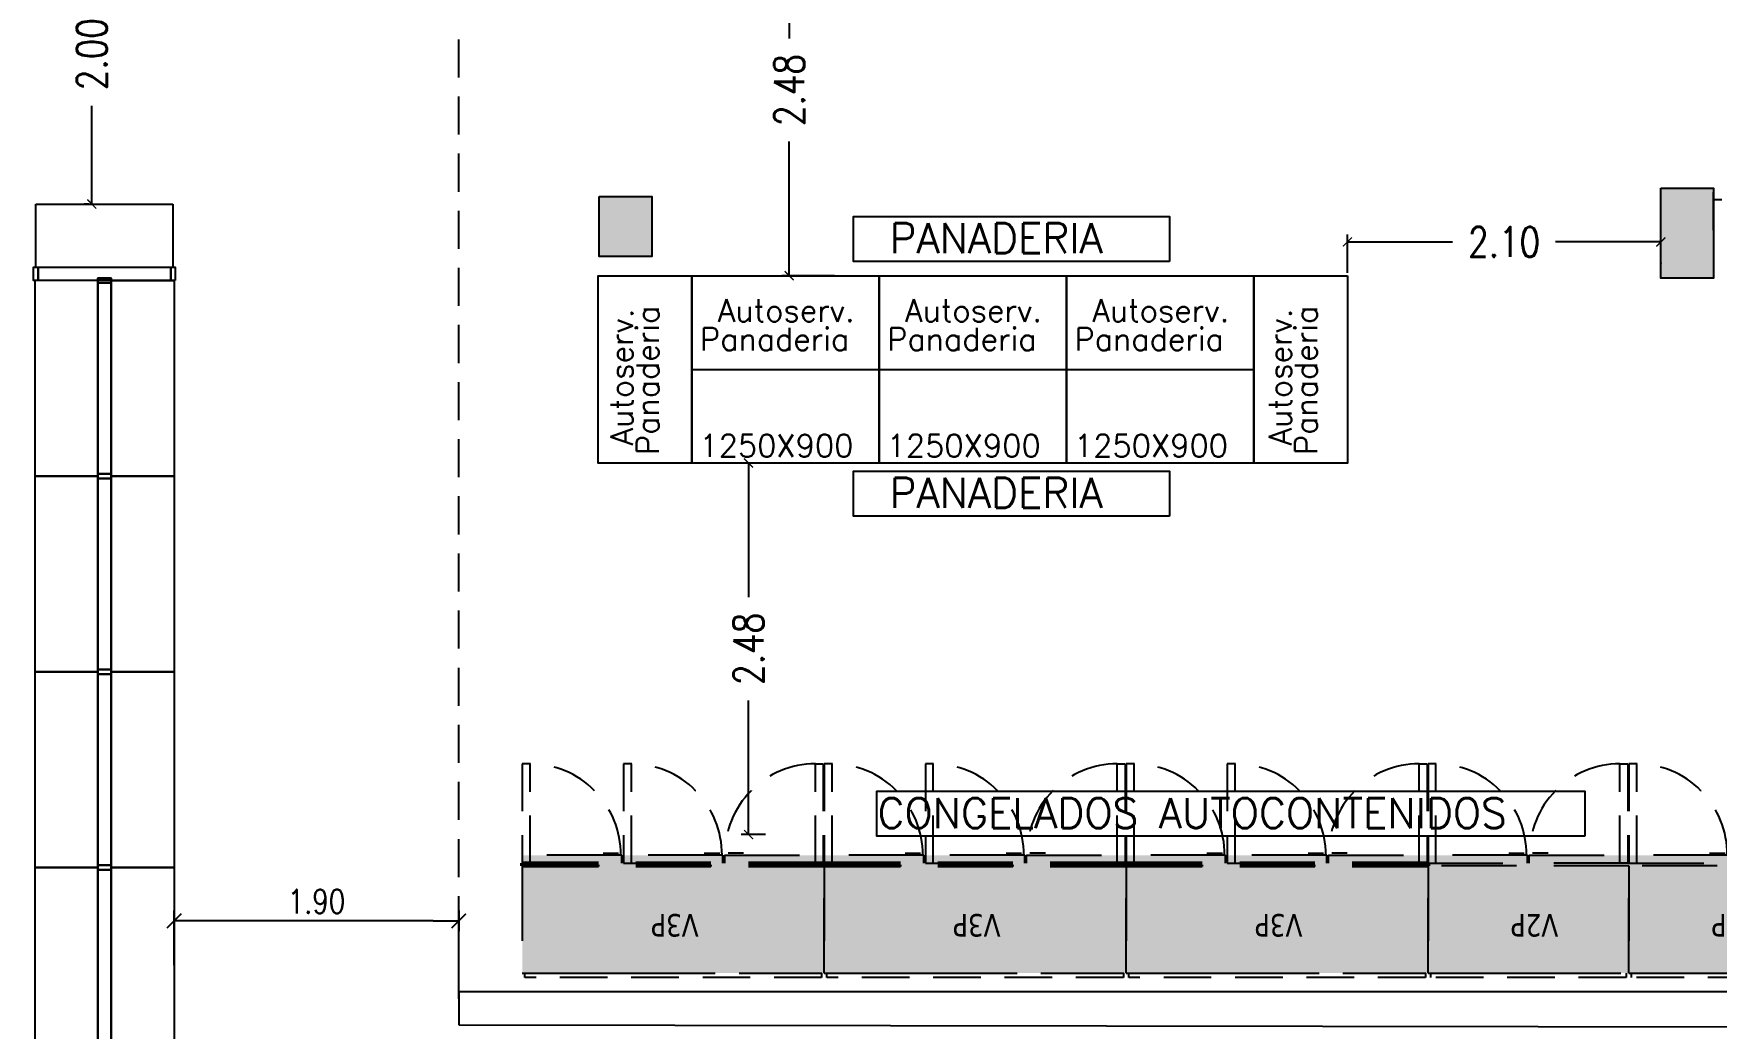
# Model space of a CAD drawing. Header units: millimetres. Extents: x -434 to 213, y 66 to 172.
# Drawn here: x 153.99 to 165.23, y 99.67 to 106.31 of the extents above; entities that cross this region are included whole.
import ezdxf

# ---------------------------------------------------------------- set-up
doc = ezdxf.new("R2010")
doc.units = ezdxf.units.MM
doc.linetypes.add('DASHED', pattern=[0.75, 0.5, -0.25])
doc.linetypes.add('HIDDEN', pattern=[9.524999999999995, 6.349999999999998, -3.174999999999998])
for name, color, linetype in [('0_CAMARAS', 4, 'Continuous'), ('0_MUROS', 7, 'Continuous'), ('E_EQUIPAMIENTO', 1, 'Continuous'), ('E_EXHIBIDORAS', 1, 'Continuous'), ('E_GONDOLAS', 1, 'Continuous'), ('T_TEXTOS', 3, 'Continuous'), ('T_TEXTOS-EQUIPAMIENTO', 5, 'Continuous')]:
    doc.layers.add(name, color=color, linetype=linetype)
doc.styles.add('COTAS', font='ROMANS.shx', dxfattribs={"width": 0.8})
doc.styles.add('ROMANS', font='ROMANS.SHX', dxfattribs={"width": 0.8, "height": 0.2})
doc.styles.get("Standard").update_dxf_attribs({"font": 'technic_.ttf', "width": 0.8, "height": 0.12})
doc.dimstyles.new('COTA100', dxfattribs={"dimtxt": 0.16, "dimasz": 0.17, "dimexe": 0, "dimexo": 0, "dimgap": 0.05, "dimtad": 1, "dimzin": 4, "dimdsep": 46, "dimtxsty": 'COTAS', "dimblk1": 'COTA', "dimblk2": 'COTA', "dimsah": 1, "dimcen": 0.3, "dimse1": 1, "dimse2": 1, "dimclrd": 1, "dimclre": 9, "dimclrt": 3, "dimadec": 0, "dimazin": 0, "dimtfac": 1.11111111111111, "dimtix": 1, "dimtmove": 2, "dimatfit": 3, "dimldrblk": 'COTA', "dimfxl": 1, "dimtolj": 1, "dimtzin": 4, "dimarcsym": 0})
doc.dimstyles.new('MIG-LATERAL-CHICO', dxfattribs={"dimtxt": 0.2, "dimasz": 0.06, "dimexe": 0.05, "dimexo": 0.02, "dimgap": 0.1, "dimtad": 0, "dimrnd": 0.005, "dimzin": 0, "dimdsep": 46, "dimtxsty": 'ROMANS', "dimblk1": 'ARCHTICK', "dimblk2": 'ARCHTICK', "dimsah": 1, "dimcen": 2.5, "dimclrd": 1, "dimclre": 8, "dimclrt": 3, "dimadec": 0, "dimazin": 0, "dimtfac": 1, "dimtix": 1, "dimtmove": 0, "dimatfit": 0, "dimldrblk": 'ARCHTICK', "dimfxl": 1, "dimtolj": 1, "dimtzin": 0, "dimarcsym": 0})

# ---------------------------------------------------------------- blocks, each defined once
blk = doc.blocks.new('COTA')
for p, q in [((-1, 0), (0, 0)), ((0, 0.4000000000000005), (0, -0.3999999999999999))]:
    blk.add_line(p, q)
at = {"const_width": 0.065}
blk.add_lwpolyline([(0.1414213562373163, 0.1414213562373021), (0.2828427124746326, 0.2828427124746184), (0, 0), (-0.1414213562373021, -0.1414213562373021), (-0.2828427124746184, -0.2828427124746184)], dxfattribs=at)
blk = doc.blocks.new('*D128')
at = {"layer": '0_CAMARAS', "color": 9, "lineweight": -2, "transparency": 16777216}
for p, q in [((154.9329901223673, 100.091663028446), (154.9329901223673, 100.3883051794086)), ((156.8317711907158, 99.86907130606087), (156.8317711907158, 100.3883051794086))]:
    blk.add_line(p, q, dxfattribs=at)
at = {"layer": '0_CAMARAS', "color": 1, "lineweight": -2, "transparency": 16777216}
blk.add_line((156.6617711907158, 100.3883051794086), (155.1029901223673, 100.3883051794086), dxfattribs=at)
at = {"layer": 'Defpoints', "color": 0, "transparency": 16777216}
for p in [(154.9329901223673, 100.3883051794086), (154.9329901223673, 100.091663028446), (156.8317711907158, 99.86907130606087)]:
    blk.add_point(p, dxfattribs=at)
at = {"layer": '0_CAMARAS', "color": 1, "lineweight": -2, "transparency": 16777216, "xscale": 0.17, "yscale": 0.17, "zscale": 0.17, "rotation": 180}
blk.add_blockref('COTA', (154.9329901223673, 100.3883051794086), dxfattribs=at)
at = {"layer": '0_CAMARAS', "color": 1, "lineweight": -2, "transparency": 16777216, "xscale": 0.17, "yscale": 0.17, "zscale": 0.17}
blk.add_blockref('COTA', (156.8317711907158, 100.3883051794086), dxfattribs=at)
at = {"layer": '0_CAMARAS', "color": 3, "transparency": 16777216, "insert": (155.8823806565416, 100.5183051794086), "char_height": 0.16, "attachment_point": 5, "style": 'COTAS'}
blk.add_mtext('\\A1;1.90', dxfattribs=at)
blk = doc.blocks.new('TRAMO CENTRAL')
at = {"layer": 'E_GONDOLAS'}
for points in [[(1353.743671266983, 558.9520115450603), (1355.048671266983, 558.9520112466855), (1355.048671363011, 559.3720112466854), (1353.743671363011, 559.3720115450602)], [(1353.758671223541, 558.8620115416306), (1355.033671223541, 558.8620112501151), (1355.033671244119, 558.9520112501151), (1353.758671244119, 558.9520115416307)], [(1353.743671266983, 558.8620115519194), (1355.048671266983, 558.8620118502943), (1355.048671363011, 558.4420118502942), (1353.743671363011, 558.4420115519194)]]:
    blk.add_lwpolyline(points, close=True, dxfattribs=at)
at = {"layer": 'E_GONDOLAS', "color": 3}
for points in [[(1353.728671223541, 558.9520115484897), (1353.758671223541, 558.9520115553489), (1353.758671244119, 558.862011555349), (1353.728671244119, 558.8620115484898)], [(1353.728671223541, 558.8620115484898), (1353.758671223541, 558.8620115416306), (1353.758671244119, 558.9520115416307), (1353.728671244119, 558.95201154849)], [(1353.758671244118, 558.9520109585994), (1355.033671244119, 558.9520112501151), (1355.033671264696, 558.8620112501151), (1353.758671264696, 558.8620109585995)], [(1355.033671223541, 558.9520118468646), (1355.063671223541, 558.9520118537238), (1355.063671244119, 558.8620118537237), (1355.033671244119, 558.8620118468646)], [(1355.033671223541, 558.8620112501151), (1355.063671223541, 558.8620112432559), (1355.063671244119, 558.9520112432558), (1355.033671244119, 558.9520112501151)]]:
    blk.add_lwpolyline(points, close=True, dxfattribs=at)
blk = doc.blocks.new('PUNTERA')
at = {"layer": 'E_GONDOLAS'}
for p, q in [((1349.168022490253, 558.7301779468055), (1349.168022394225, 558.3101779468055)), ((1350.083022490253, 558.7301776484308), (1349.168022490253, 558.7301779468055)), ((1350.083022394225, 558.3101776484307), (1350.083022490253, 558.7301776484308))]:
    blk.add_line(p, q, dxfattribs=at)
at = {"layer": 'E_GONDOLAS', "color": 3}
for p, q in [((1350.068022371361, 558.3101776518604), (1349.183022371361, 558.3101779433758)), ((1349.183022371361, 558.3101779433758), (1349.183022350783, 558.220177943376)), ((1350.068022350783, 558.2201776518602), (1350.068022371361, 558.3101776518604)), ((1349.183022350783, 558.220177943376), (1350.068022350783, 558.2201776518602))]:
    blk.add_line(p, q, dxfattribs=at)
for points in [[(1349.153022350783, 558.2201779502351), (1349.183022350783, 558.220177943376), (1349.183022371361, 558.3101779433758), (1349.153022371361, 558.3101779502351)], [(1350.068022350783, 558.2201776518602), (1350.098022350783, 558.2201776450012), (1350.09802237136, 558.3101776450011), (1350.068022371361, 558.3101776518604)]]:
    blk.add_lwpolyline(points, close=True, dxfattribs=at)
blk = doc.blocks.new('_ArchTick')
at = {"color": 0, "linetype": 'ByBlock', "const_width": 0.15}
blk.add_lwpolyline([(-0.5, -0.5), (0.5, 0.5)], dxfattribs=at)
blk = doc.blocks.new('*D156')
at = {"layer": 'Defpoints', "color": 0, "linetype": 'ByBlock', "transparency": 16777216}
for p in [(158.9150805321564, 103.4414519382149), (158.766470395371, 100.9637414434918), (158.900512782492, 100.9637414434918)]:
    blk.add_point(p, dxfattribs=at)
at = {"layer": 'E_EXHIBIDORAS', "color": 8, "linetype": 'ByBlock', "lineweight": -2, "transparency": 16777216}
for p, q in [((158.8950805321564, 103.4414519382149), (158.716470395371, 103.4414519382149)), ((158.880512782492, 100.9637414434918), (158.716470395371, 100.9637414434918))]:
    blk.add_line(p, q, dxfattribs=at)
at = {"layer": 'E_EXHIBIDORAS', "color": 1, "linetype": 'ByBlock', "lineweight": -2, "transparency": 16777216}
for p, q in [((158.766470395371, 103.4414519382149), (158.766470395371, 102.5464062146628)), ((158.766470395371, 100.9637414434918), (158.766470395371, 101.8587871670438))]:
    blk.add_line(p, q, dxfattribs=at)
at = {"layer": 'E_EXHIBIDORAS', "color": 1, "linetype": 'ByBlock', "lineweight": -2, "transparency": 16777216, "xscale": 0.06, "yscale": 0.06, "zscale": 0.06}
for p, rotation in [((158.766470395371, 103.4414519382149), 90), ((158.766470395371, 100.9637414434918), 270)]:
    blk.add_blockref('_ArchTick', p, dxfattribs=dict(at, rotation=rotation))
at = {"layer": 'E_EXHIBIDORAS', "color": 3, "linetype": 'ByBlock', "transparency": 16777216, "insert": (158.766470395371, 102.2025966908532), "char_height": 0.2, "attachment_point": 5, "rotation": 90, "style": 'ROMANS'}
blk.add_mtext('\\A1;2.48', dxfattribs=at)
blk = doc.blocks.new('*D157')
at = {"layer": 'Defpoints', "color": 0, "linetype": 'ByBlock', "transparency": 16777216}
for p in [(159.7291198311651, 107.1691624507332), (159.0381409673068, 104.6914519382149), (159.3595963517947, 104.6914519382149)]:
    blk.add_point(p, dxfattribs=at)
at = {"layer": 'E_EXHIBIDORAS', "color": 8, "linetype": 'ByBlock', "lineweight": -2, "transparency": 16777216}
for p, q in [((159.7091198311651, 107.1691624507332), (158.9881409673068, 107.1691624507332)), ((159.3395963517947, 104.6914519382149), (158.9881409673068, 104.6914519382149))]:
    blk.add_line(p, q, dxfattribs=at)
at = {"layer": 'E_EXHIBIDORAS', "color": 1, "linetype": 'ByBlock', "lineweight": -2, "transparency": 16777216}
for p, q in [((159.0381409673068, 107.1691624507332), (159.0381409673068, 106.2741167182836)), ((159.0381409673068, 104.6914519382149), (159.0381409673068, 105.5864976706645))]:
    blk.add_line(p, q, dxfattribs=at)
at = {"layer": 'E_EXHIBIDORAS', "color": 1, "linetype": 'ByBlock', "lineweight": -2, "transparency": 16777216, "xscale": 0.06, "yscale": 0.06, "zscale": 0.06}
for p, rotation in [((159.0381409673068, 107.1691624507332), 90), ((159.0381409673068, 104.6914519382149), 270)]:
    blk.add_blockref('_ArchTick', p, dxfattribs=dict(at, rotation=rotation))
at = {"layer": 'E_EXHIBIDORAS', "color": 3, "linetype": 'ByBlock', "transparency": 16777216, "insert": (159.0381409673068, 105.930307194474), "char_height": 0.2, "attachment_point": 5, "rotation": 90, "style": 'ROMANS'}
blk.add_mtext('\\A1;2.48', dxfattribs=at)
blk = doc.blocks.new('*D165')
at = {"layer": 'Defpoints', "color": 0, "linetype": 'ByBlock', "transparency": 16777216}
for p in [(154.38310776551, 107.1691629802476), (154.3831077655104, 107.1691629802476), (154.3831080278824, 105.1691625269989)]:
    blk.add_point(p, dxfattribs=at)
at = {"layer": 'E_EXHIBIDORAS', "color": 1, "linetype": 'ByBlock', "lineweight": -2, "transparency": 16777216}
for p, q in [((154.3831077655104, 107.1691629802476), (154.3831077655104, 106.5129722774328)), ((154.3831077655104, 105.1691625269989), (154.3831077655104, 105.8253532298137))]:
    blk.add_line(p, q, dxfattribs=at)
at = {"layer": 'E_EXHIBIDORAS', "color": 8, "linetype": 'ByBlock', "lineweight": -2, "transparency": 16777216}
for p, q in [((154.40310776551, 107.1691629802476), (154.4331077655104, 107.1691629802476)), ((154.3631080278824, 105.1691625269989), (154.3331077655104, 105.1691625269989))]:
    blk.add_line(p, q, dxfattribs=at)
at = {"layer": 'E_EXHIBIDORAS', "color": 1, "linetype": 'ByBlock', "lineweight": -2, "transparency": 16777216, "xscale": 0.06, "yscale": 0.06, "zscale": 0.06}
for p, rotation in [((154.3831077655104, 107.1691629802476), 90), ((154.3831077655104, 105.1691625269989), 270)]:
    blk.add_blockref('_ArchTick', p, dxfattribs=dict(at, rotation=rotation))
at = {"layer": 'E_EXHIBIDORAS', "color": 3, "linetype": 'ByBlock', "transparency": 16777216, "insert": (154.3831077655104, 106.1691627536232), "char_height": 0.2, "attachment_point": 5, "rotation": 90, "style": 'ROMANS'}
blk.add_mtext('\\A1;2.00', dxfattribs=at)
blk = doc.blocks.new('*D166')
at = {"layer": 'Defpoints', "color": 0, "linetype": 'ByBlock', "transparency": 16777216}
for p in [(166.0062766065556, 105.1988920521086), (165.2062766065559, 104.976088218133), (166.0062766065556, 104.8199156167064)]:
    blk.add_point(p, dxfattribs=at)
at = {"layer": 'E_EXHIBIDORAS', "color": 8, "linetype": 'ByBlock', "lineweight": -2, "transparency": 16777216}
for p, q in [((165.2062766065559, 104.996088218133), (165.2062766065559, 105.2488920521086)), ((166.0062766065556, 104.8399156167064), (166.0062766065556, 105.2488920521086))]:
    blk.add_line(p, q, dxfattribs=at)
at = {"layer": 'E_EXHIBIDORAS', "color": 1, "linetype": 'ByBlock', "lineweight": -2, "transparency": 16777216}
for p, q in [((165.2062766065559, 105.1988920521086), (165.2624670827462, 105.1988920521086)), ((166.0062766065556, 105.1988920521086), (165.9500861303653, 105.1988920521086))]:
    blk.add_line(p, q, dxfattribs=at)
at = {"layer": 'E_EXHIBIDORAS', "color": 3, "linetype": 'ByBlock', "transparency": 16777216, "insert": (165.6062766065558, 105.1988920521086), "char_height": 0.2, "attachment_point": 5, "style": 'ROMANS'}
blk.add_mtext('\\A1;0.80', dxfattribs=at)
blk = doc.blocks.new('*D167')
at = {"layer": 'Defpoints', "color": 0, "linetype": 'ByBlock', "transparency": 16777216}
for p in [(164.8562766065559, 104.9167021995281), (162.763374896397, 104.6914519382148), (164.8562766065559, 104.6914519382148)]:
    blk.add_point(p, dxfattribs=at)
at = {"layer": 'E_EXHIBIDORAS', "color": 8, "linetype": 'ByBlock', "lineweight": -2, "transparency": 16777216}
for p, q in [((162.763374896397, 104.7114519382148), (162.763374896397, 104.9667021995281)), ((164.8562766065559, 104.7114519382148), (164.8562766065559, 104.9667021995281))]:
    blk.add_line(p, q, dxfattribs=at)
at = {"layer": 'E_EXHIBIDORAS', "color": 1, "linetype": 'ByBlock', "lineweight": -2, "transparency": 16777216}
for p, q in [((162.763374896397, 104.9167021995281), (163.466016227667, 104.9167021995281)), ((164.8562766065559, 104.9167021995281), (164.153635275286, 104.9167021995281))]:
    blk.add_line(p, q, dxfattribs=at)
at = {"layer": 'E_EXHIBIDORAS', "color": 1, "linetype": 'ByBlock', "lineweight": -2, "transparency": 16777216, "xscale": 0.06, "yscale": 0.06, "zscale": 0.06, "rotation": 180}
blk.add_blockref('_ArchTick', (162.763374896397, 104.9167021995281), dxfattribs=at)
at = {"layer": 'E_EXHIBIDORAS', "color": 1, "linetype": 'ByBlock', "lineweight": -2, "transparency": 16777216, "xscale": 0.06, "yscale": 0.06, "zscale": 0.06}
blk.add_blockref('_ArchTick', (164.8562766065559, 104.9167021995281), dxfattribs=at)
at = {"layer": 'E_EXHIBIDORAS', "color": 3, "linetype": 'ByBlock', "transparency": 16777216, "insert": (163.8098257514765, 104.9167021995281), "char_height": 0.2, "attachment_point": 5, "style": 'ROMANS'}
blk.add_mtext('\\A1;2.10', dxfattribs=at)
blk = doc.blocks.new('VALZER 3P')
at = {"color": 8, "linetype": 'DASHED', "lineweight": 100}
for p, q in [((0.006359248773435411, -0.7145685540417333), (0.006359248773435411, -0.732106858026242)), ((0.006359248773435411, -0.7232504299934703), (2.008261030105956, -0.7233377060339876)), ((2.008261030105956, -0.7145685540417333), (2.008261030105956, -0.732106858026242))]:
    blk.add_line(p, q, dxfattribs=at)
at = {"color": 3, "linetype": 'DASHED'}
blk.add_lwpolyline([(0, -0.7145685540417333), (2.015000000000001, -0.7145685540417333), (2.015000000000001, 0), (0, 0)], close=True, dxfattribs=at)
at = {"color": 8, "linetype": 'HIDDEN', "ltscale": 0.05}
for points in [[(0.01748841100578602, 0.03000000000000114), (1.997131867873605, 0.03000000000000114), (1.997131867873605, 0), (0.01748841100578602, 0)], [(0.05925239074719002, -0.732106858026242), (0.05925239074719002, -1.396243024818801), (0.006359248773435411, -1.396243024818801), (0.006359248773435411, -0.732106858026242)], [(1.287106858026249, -0.732106858026242), (1.287106858026249, -1.396243024818801), (1.340000000000003, -1.396243024818801), (1.340000000000003, -0.732106858026242)], [(1.962106858026246, -0.732106858026242), (1.962106858026246, -1.396243024818801), (2.015000000000001, -1.396243024818801), (2.015000000000001, -0.732106858026242)]]:
    blk.add_lwpolyline(points, close=True, dxfattribs=at)
at = {"color": 1, "linetype": 'DASHED'}
for points in [[(0, -0.732106858026242), (0.6641361667925594, -0.732106858026242), (0.6641361667925594, -0.7849999999999966), (0, -0.7849999999999966)], [(1.340000000000003, -0.732106858026242), (0.675863833207444, -0.732106858026242), (0.675863833207444, -0.7849999999999966), (1.340000000000003, -0.7849999999999966)], [(2.015000000000001, -0.732106858026242), (1.350863833207441, -0.732106858026242), (1.350863833207441, -0.7849999999999966), (2.015000000000001, -0.7849999999999966)]]:
    blk.add_lwpolyline(points, close=True, dxfattribs=at)
for points in [[(0.5389817811664557, -0.7993935712487144), (0.6420278733675246, -0.7993935712487144)], [(0.8006384977129244, -0.7993935712487144), (0.6975924055118554, -0.7993935712487144)], [(1.475638497712922, -0.7993935712487144), (1.372592405511853, -0.7993935712487144)]]:
    blk.add_lwpolyline(points, dxfattribs=at)
at = {"color": 8, "linetype": 'HIDDEN', "ltscale": 0.05}
for centre, start, end in [((0.05607276636047231, -0.7881796243867143), 270.2996026355527, 0.2996026355527113), ((1.290286482412967, -0.7881796243867143), 179.7003973644473, 269.7003973644473), ((1.965286482412964, -0.7881796243867143), 179.7003973644473, 269.7003973644473)]:
    blk.add_arc(centre, 0.6080717136623552, start, end, dxfattribs=at)
at = {"color": 8, "linetype": 'DASHED', "insert": (0.8383648369731418, -0.2430971974783063), "char_height": 0.15, "width": 2.495107094539053, "attachment_point": 1}
blk.add_mtext('{\\fVerdana|b0|i0|c0|p34;V3P}', dxfattribs=at)
blk = doc.blocks.new('VALZER 2Ptas')
at = {"color": 3, "linetype": 'DASHED'}
blk.add_lwpolyline([(0, -0.7145685540417333), (1.340000000000003, -0.7145685540417333), (1.340000000000003, 0), (0, 0)], close=True, dxfattribs=at)
at = {"color": 8, "linetype": 'HIDDEN', "ltscale": 0.05}
for points in [[(0.01748841100578602, 0.03000000000000114), (1.322131867873608, 0.03000000000000114), (1.322131867873608, 0), (0.01748841100578602, 0)], [(0.05925239074719002, -0.732106858026242), (0.05925239074719002, -1.396243024818801), (0.006359248773435411, -1.396243024818801), (0.006359248773435411, -0.732106858026242)], [(1.287106858026249, -0.732106858026242), (1.287106858026249, -1.396243024818801), (1.340000000000003, -1.396243024818801), (1.340000000000003, -0.732106858026242)]]:
    blk.add_lwpolyline(points, close=True, dxfattribs=at)
at = {"color": 1, "linetype": 'DASHED'}
for points in [[(0, -0.732106858026242), (0.6641361667925594, -0.732106858026242), (0.6641361667925594, -0.7849999999999966), (0, -0.7849999999999966)], [(1.340000000000003, -0.732106858026242), (0.675863833207444, -0.732106858026242), (0.675863833207444, -0.7849999999999966), (1.340000000000003, -0.7849999999999966)]]:
    blk.add_lwpolyline(points, close=True, dxfattribs=at)
for points in [[(0.5389817811664557, -0.7993935712487144), (0.6420278733675246, -0.7993935712487144)], [(0.8006384977129244, -0.7993935712487144), (0.6975924055118554, -0.7993935712487144)]]:
    blk.add_lwpolyline(points, dxfattribs=at)
at = {"color": 8, "linetype": 'HIDDEN', "ltscale": 0.05}
for centre, start, end in [((0.05607276636047231, -0.7881796243867143), 270.2996026355527, 0.2996026355527113), ((1.290286482412967, -0.7881796243867143), 179.7003973644473, 269.7003973644473)]:
    blk.add_arc(centre, 0.6080717136623552, start, end, dxfattribs=at)
at = {"color": 8, "linetype": 'DASHED', "lineweight": 100, "insert": (0.4707038978906439, -0.2430971974783063), "char_height": 0.15, "width": 2.495107094539053, "attachment_point": 1}
blk.add_mtext('{\\fVerdana|b0|i0|c0|p34;V2P}', dxfattribs=at)

msp = doc.modelspace()

# ---------------------------------------------------------------- linework, layer by layer
at = {"layer": '0_MUROS'}
for p, q in [((156.832102619726, 99.917978601752), (167.0202429214544, 99.917978601752)), ((156.832102619726, 99.69379580734639), (168.1438603607128, 99.67797860175205))]:
    msp.add_line(p, q, dxfattribs=at)
for points in [[(164.8562766065559, 105.2760882181331), (165.2062766065559, 105.2760882181331), (165.2062766065559, 104.676088218133), (164.8562766065559, 104.676088218133)], [(157.7702251209239, 105.2191884205278), (158.1202251209239, 105.2191884205278), (158.1202251209239, 104.8191884205278), (157.7702251209239, 104.8191884205278)]]:
    msp.add_lwpolyline(points, close=True, dxfattribs=at)
msp.add_lwpolyline([(156.832102619726, 99.917978601752), (156.832102619726, 99.69379580734639)], dxfattribs=at)
msp.add_point((164.8562766065559, 104.7760882181331), dxfattribs=at)
at = {"layer": '0_MUROS', "color": 7, "linetype": 'ByBlock'}
for points in [[(164.8562766065559, 105.2760881583775), (165.2062766065559, 105.2760881583775), (164.8562766294197, 104.676088218133), (165.2062766065559, 104.676088218133)], [(157.7702251209239, 105.2191884205278), (158.1202251209239, 105.2191884205278), (157.7702251437877, 104.8191884205278), (158.1202251209239, 104.8191884205278)]]:
    msp.add_solid(points, dxfattribs=at)
at = {"layer": 'E_EQUIPAMIENTO', "color": 8, "linetype": 'HIDDEN', "ltscale": 0.04}
msp.add_line((156.832102619726, 99.917978601752), (156.832102619726, 119.9351061870627), dxfattribs=at)
at = {"layer": 'E_EQUIPAMIENTO', "color": 151, "linetype": 'ByBlock'}
msp.add_solid([(157.2565547234204, 100.0402926613927), (165.9815547234204, 100.0402926603139), (157.2565547234204, 100.8252926613927), (165.9815547234204, 100.8252926603138)], dxfattribs=at)
at = {"layer": 'E_GONDOLAS'}
for p, q in [((158.388374896397, 104.0664519382148), (160.888374896397, 104.0664519382148)), ((159.638374896397, 104.0664519382148), (162.138374896397, 104.0664519382148))]:
    msp.add_line(p, q, dxfattribs=at)
for points in [[(158.388374896397, 104.6914519382148), (158.388374896397, 103.4414519382148), (157.763374896397, 103.4414519382148), (157.763374896397, 104.6914519382148)], [(159.638374896397, 104.6914519382148), (159.638374896397, 103.4414519382148), (158.388374896397, 103.4414519382148), (158.388374896397, 104.6914519382148)], [(160.888374896397, 104.6914519382148), (160.888374896397, 103.4414519382148), (159.638374896397, 103.4414519382148), (159.638374896397, 104.6914519382148)], [(162.138374896397, 104.6914519382148), (162.138374896397, 103.4414519382148), (160.888374896397, 103.4414519382148), (160.888374896397, 104.6914519382148)], [(162.763374896397, 104.6914519382148), (162.763374896397, 103.4414519382148), (162.138374896397, 103.4414519382148), (162.138374896397, 104.6914519382148)]]:
    msp.add_lwpolyline(points, close=True, dxfattribs=at)
at = {"layer": 'T_TEXTOS', "color": 5}
for points in [[(161.5754367180161, 104.7872523765135), (159.4668765269421, 104.7872523765135), (159.4668765269421, 105.0872523763269), (161.5754367180161, 105.0872523763269)], [(161.5754367180161, 103.088580062322), (159.4668765269421, 103.088580062322), (159.4668765269421, 103.3885800621354), (161.5754367180161, 103.3885800621354)], [(164.3474028925063, 100.9524033083601), (159.6231733330948, 100.9524033083601), (159.6231733330948, 101.2524033081735), (164.3474028925063, 101.2524033081735)]]:
    msp.add_lwpolyline(points, close=True, dxfattribs=at)

# ---------------------------------------------------------------- block references
at = {"color": 8, "linetype": 'ByBlock', "rotation": 180}
for p in [(164.6415547234204, 100.0402926603139), (165.9815547234204, 100.0402926603139)]:
    msp.add_blockref('VALZER 2Ptas', p, dxfattribs=at)
at = {"layer": 'E_EXHIBIDORAS', "color": 8, "linetype": 'ByBlock', "rotation": 180}
for p in [(159.2715547234204, 100.0402926613927), (161.2865547234204, 100.0402926613927), (163.3015547234204, 100.0402926603139)]:
    msp.add_blockref('VALZER 3P', p, dxfattribs=at)
at = {"layer": 'E_GONDOLAS', "xscale": -1}
msp.add_blockref('PUNTERA', (1504.092930702673, -453.5610141004133), dxfattribs=at)
at = {"layer": 'E_GONDOLAS', "rotation": 90}
for p in [(713.3750015250996, -1250.389508358584), (713.3750012267252, -1251.694508358584), (713.3750015250997, -1252.999508358583), (713.375001823474, -1254.304508358583)]:
    msp.add_blockref('TRAMO CENTRAL', p, dxfattribs=at)

# ---------------------------------------------------------------- texts
at = {"layer": 'T_TEXTOS', "style": 'ROMANS'}
for s, p in [('PANADERIA', (159.7075327993948, 104.8421639693889)), ('PANADERIA', (159.7075327993948, 103.1434916551975)), ('CONGELADOS AUTOCONTENIDOS', (159.6275464468741, 101.0073149012355))]:
    msp.add_text(s, height=0.2, dxfattribs=at).set_placement(p)
at = {"layer": 'T_TEXTOS-EQUIPAMIENTO', "style": 'ROMANS'}
for s, p in [('Panaderia', (158.1675856251251, 103.4950020725143)), ('Panaderia', (162.5628794347501, 103.4950020725143)), ('Autoserv.', (157.9942207326876, 103.5598132599999)), ('Autoserv.', (162.3895145423125, 103.5598132599999))]:
    msp.add_text(s, height=0.15, rotation=90, dxfattribs=at).set_placement(p)
for s, p in [('Autoserv.', (158.5623889422277, 104.3849136834588)), ('Autoserv.', (159.8123889422277, 104.3849136834588)), ('Autoserv.', (161.0623889422277, 104.3849136834588)), ('Panaderia', (158.4424470860921, 104.1931842584299)), ('Panaderia', (159.6924470860921, 104.1931842584299)), ('Panaderia', (160.9424470860921, 104.1931842584299)), ('1250X900', (158.4382930372751, 103.4824432434296)), ('1250X900', (159.6882930372751, 103.4824432434296)), ('1250X900', (160.9382930372751, 103.4824432434296))]:
    msp.add_text(s, height=0.15, dxfattribs=at).set_placement(p)

# ---------------------------------------------------------------- dimensions: what is measured, and where the dimension line sits
at = {"layer": '0_CAMARAS'}
dim = msp.add_linear_dim(base=(154.9329901223673, 100.3883051794086), p1=(156.8317711907158, 99.86907130606087), p2=(154.9329901223673, 100.091663028446), dimstyle='COTA100', override={"dimse1": 0, "dimse2": 0, "dimadec": 2, "dimfxl": 1.25}, dxfattribs=at)
dim.commit()
dim.dimension.update_dxf_attribs({"geometry": '*D128', "text_midpoint": (155.8823806565416, 100.5183051794086)})
at = {"layer": 'E_EXHIBIDORAS', "color": 8, "linetype": 'ByBlock'}
for base, p1, p2, picture, middle in [((154.3831077655104, 107.1691629802476), (154.3831080278824, 105.1691625269989), (154.3831077655099, 107.1691629802475), '*D165', (154.3831077655104, 106.1691627536232)), ((159.0381409673068, 104.6914519382149), (159.7291198311651, 107.1691624507332), (159.3595963517947, 104.6914519382148), '*D157', (159.0381409673068, 105.930307194474)), ((158.766470395371, 100.9637414434918), (158.9150805321563, 103.4414519382148), (158.900512782492, 100.9637414434917), '*D156', (158.766470395371, 102.2025966908532))]:
    dim = msp.add_linear_dim(base=base, p1=p1, p2=p2, angle=90, dimstyle='MIG-LATERAL-CHICO', override={"dimfxl": 0.03}, dxfattribs=at)
    dim.commit()
    dim.dimension.update_dxf_attribs({"geometry": picture, "text_midpoint": middle})
for base, p1, p2, picture, middle in [((166.0062766065556, 105.1988920521086), (165.2062766065559, 104.976088218133), (166.0062766065556, 104.8199156167064), '*D166', (165.6062766065558, 105.1988920521086)), ((164.8562766065559, 104.9167021995281), (162.763374896397, 104.6914519382148), (164.8562766065559, 104.6914519382148), '*D167', (163.8098257514765, 104.9167021995281))]:
    dim = msp.add_linear_dim(base=base, p1=p1, p2=p2, dimstyle='MIG-LATERAL-CHICO', override={"dimfxl": 0.03}, dxfattribs=at)
    dim.commit()
    dim.dimension.update_dxf_attribs({"geometry": picture, "text_midpoint": middle})

doc.saveas('drawing.dxf')
